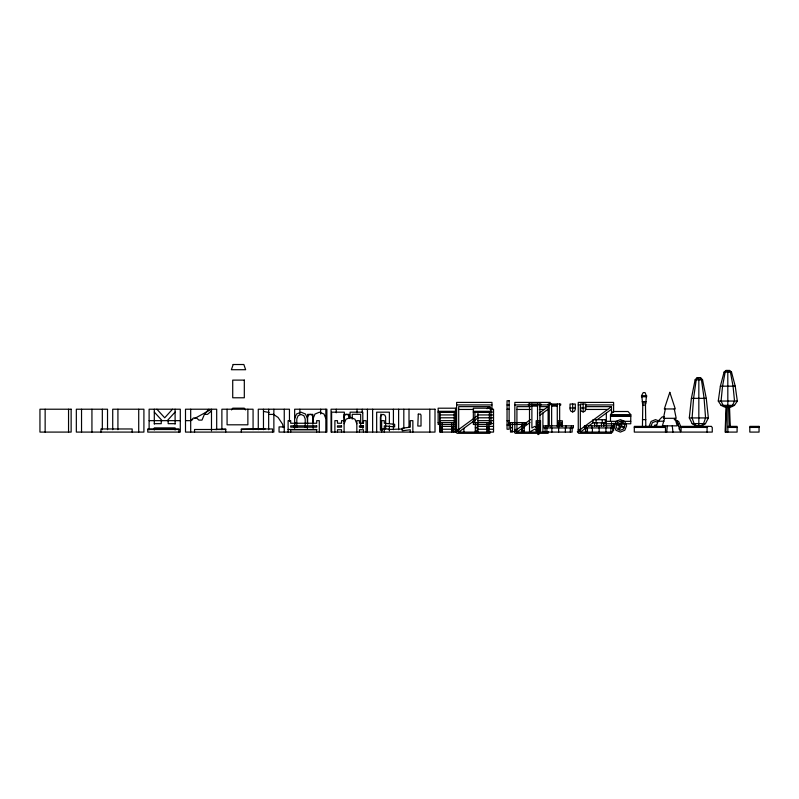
<?xml version="1.0" encoding="UTF-8"?>
<svg xmlns="http://www.w3.org/2000/svg" width="799" height="799" viewBox="0 0 799 799"><rect width="100%" height="100%" fill="white"/><g stroke="black" fill="none" stroke-linecap="round" stroke-linejoin="round"><path stroke-width="1.2" d="M725.901 432.089L726.571 406.851M726.071 406.851L725.112 432.089L737.097 432.089L737.097 426.376L727.859 426.376M645.822 426.746L645.482 405.063L646.401 396.743M666.686 432.089L667.335 425.857M642.436 426.746L642.776 405.063L641.857 396.743M689.307 417.937L691.405 398.341L695.12 379.845L696.978 377.667L700.693 377.667L702.551 379.845L706.266 398.341L708.363 417.937L705.497 423.6L702.501 425.557L695.17 425.557L692.164 423.6L689.307 417.937L708.363 417.937M718.271 401.058L720.368 386.167L724.084 372.104L725.941 370.446L729.657 370.446L731.514 372.104L735.23 386.167L737.327 401.058L734.461 405.353L731.465 406.851L724.134 406.851L721.127 405.353L718.271 401.058L737.327 401.058M665.337 408.958L663.42 418.306L676.194 418.306L674.276 408.958M293.892 427.275L295.201 422.461M664.608 418.306L662.381 425.857L677.232 425.857L675.005 418.306M656.269 426.616L656.269 425.088L654.741 425.088L654.741 426.616L656.269 426.616L658.036 421.213L662.241 416.858L664.378 416.858M294.651 418.526L296.519 414.032L301.013 412.174L305.498 414.032L307.365 418.526L307.365 423.46M307.625 416.988L308.394 415.14L310.252 414.371L312.099 415.14L312.868 416.988M344.009 416.988L344.778 415.14L346.636 414.371L348.494 415.14L349.263 416.988M344.129 423.73L345.987 419.235L350.481 417.378L354.976 419.235L356.833 423.73M618.416 429.472L619.605 425.088L621.552 421.922M619.185 429.782L621.133 426.616L623.979 427.795M624.299 427.036L621.442 425.857L622.311 422.232M621.133 426.616L621.442 425.857M649.267 425.857L651.095 421.443L655.5 419.615L658.815 420.983M651.085 425.857L652.374 422.721L655.5 421.433L657.587 422.291M679.08 429.163L680.458 425.857L678.631 421.443L674.216 419.615M641.527 395.705L643.225 392.589L645.043 392.589L646.731 396.743L641.527 396.743L641.527 395.705L646.731 395.705M697.517 377.667L696.209 379.845L693.582 398.341L692.104 417.937L694.121 423.6L696.239 425.557M231.53 409.917L232.719 408.179L244.314 408.179L245.503 409.917M726.481 370.446L725.172 372.104L722.546 386.167L721.068 401.058L723.085 405.353L725.202 406.851M610.486 421.343L610.486 414.621L613.223 411.505L628.024 411.505L630.761 414.621L630.761 423.77L603.215 423.77M172.504 409.218L164.704 417.797L156.904 409.218M167.301 420.654L175.101 412.074M204.754 413.772L208.889 409.218M681.078 427.435L707.065 427.435L708.134 426.376M185.498 420.654L190.691 420.654L193.468 417.987L196.584 417.987L198.881 420.104L201.997 420.104L204.414 414.351L207.53 414.351L211.485 410.976M701.432 425.557L703.549 423.6L705.567 417.937L704.089 398.341L701.462 379.845L700.144 377.667M489.887 431.64L489.887 433.318L457.028 433.318L455.8 431.64L478.241 415.18M487.02 408.748L489.887 406.641L489.887 408.509M489.887 406.641L458.706 406.641L458.706 432.089L477.762 418.117M548.104 431.64L548.104 433.318L515.245 433.318L514.017 431.64L530.596 419.485M539.395 413.033L548.104 406.641L548.104 426.716M530.646 406.641L516.923 406.641L516.923 432.089L530.037 422.471M539.944 415.21L548.104 409.218M611.525 431.64L611.525 433.318L578.656 433.318L577.427 431.64L611.525 406.641L611.525 414.032M580.334 406.641L580.334 432.089L585.537 428.274L585.537 432.089M588.503 426.097L593.457 422.471M597.412 419.565L611.525 409.218M730.386 406.851L732.513 405.353L734.531 401.058L733.053 386.167L730.426 372.104L729.107 370.446M190.691 420.654L192.769 419.515M194.856 418.366L211.485 409.218L211.485 430.851M572.673 411.944L574.521 411.175L575.29 409.328L575.29 404.024L570.047 404.024L570.047 409.328L570.816 411.175L572.673 411.944L572.673 404.024M583.16 411.944L585.018 411.175L585.787 409.328L585.787 404.024L580.543 404.024L580.543 409.328L581.312 411.175L583.16 411.944L583.16 404.024M214.911 429.492L225.727 428.973L225.727 432.089M265.118 428.973L241.318 429.492M724.084 372.104L731.514 372.104M695.12 379.845L702.551 379.845M720.368 386.167L735.23 386.167M691.405 398.341L706.266 398.341M642.176 401.617L646.081 401.617M642.266 402.986L645.991 402.986M456.619 404.933L491.964 404.933M507.045 404.983L509.123 404.983M514.836 404.933L548.973 404.933M578.256 404.933L580.693 404.933M585.567 404.933L613.602 404.933M529.497 405.063L528.459 405.063L528.459 404.024L540.933 404.024L540.933 405.063L539.894 405.063M531.884 405.063L537.517 405.063M549.253 405.063L548.214 405.063L548.214 404.024L560.688 404.024L560.688 405.063L559.65 405.063M551.64 405.063L557.273 405.063M642.776 405.063L645.482 405.063M721.127 405.353L734.461 405.353M531.884 406.102L537.517 406.102M551.64 406.102L557.273 406.102M539.375 406.641L548.104 406.641M585.327 406.641L611.525 406.641M570.047 407.989L575.29 407.989M580.543 407.989L585.787 407.989M489.937 409.218L493.532 409.218L493.532 432.089L458.706 432.089M507.045 409.218L509.123 409.218M458.706 409.448L473.627 409.448M516.923 409.448L530.596 409.448M539.305 409.448L544.279 409.448M585.307 409.448L607.699 409.448M438.142 411.315L455.74 411.315M473.338 411.315L490.936 411.315M439.889 412.074L454.281 412.074M477.942 412.074L493.532 412.074M438.142 412.364L455.74 412.364M473.338 412.364L490.936 412.364M268.664 414.421L273.867 414.421M610.486 414.621L630.761 414.621M439.889 414.941L454.281 414.941M477.942 414.941L493.532 414.941M610.486 415.66L630.761 415.66M610.486 416.389L630.761 416.389M439.889 417.797L454.281 417.797M477.942 417.797L493.532 417.797M642.436 419.615L645.822 419.615M149.113 420.654L180.294 420.654M344.129 420.654L341.533 420.654L341.533 423.25L337.488 423.25L337.488 420.654L334.891 420.654L334.891 432.089M439.889 420.654L454.281 420.654M477.942 420.654L493.532 420.654M507.045 420.773L509.123 420.773M605.642 421.343L617.647 421.343M620.034 421.343L630.761 421.343M658.036 421.213L664.009 421.213M438.142 422.581L455.74 422.581M473.338 422.581L490.936 422.581M489.937 423.51L493.532 423.51M154.307 423.67L161.238 423.67L161.238 420.654M175.101 423.67L168.17 423.67L168.17 420.654M692.164 423.6L705.497 423.6M537.298 424.089L539.375 424.089M559.13 424.089L561.208 424.089M507.045 424.998L509.123 424.998M439.889 426.376L455.48 426.376M477.942 426.376L493.532 426.376M440.119 426.636L442.087 426.636M284.254 426.896L279.061 426.896L279.061 432.089L326.881 432.089L326.881 409.218L294.651 409.218L294.651 428.394M634.296 427.435L665.487 427.435M727.859 427.435L737.097 427.435M749.812 427.435L759.05 427.435M440.119 427.725L442.087 427.725M451.785 427.725L453.762 427.725M475.315 427.725L477.293 427.725M486.991 427.725L488.958 427.725M510.511 427.725L512.489 427.725M522.186 427.725L524.164 427.725M440.119 428.813L442.087 428.813M381.672 428.973L388.354 428.973L388.354 429.492L402.836 428.973M439.889 429.233L455.48 429.233M477.942 429.233L493.532 429.233M147.755 429.492L178.946 429.492M225.727 429.492L194.537 429.492L194.537 432.089M288.109 429.492L316.803 429.492M456.619 429.522L459.055 429.522M514.836 429.522L517.283 429.522M578.256 429.522L580.693 429.522M382.501 430.142L380.394 430.142L380.394 416.988L381.163 415.14L383.021 414.371L384.878 415.14L385.647 416.988L385.647 428.943M440.119 431.001L442.087 431.001M451.785 431.001L453.762 431.001M475.315 431.001L477.293 431.001M486.991 431.001L488.958 431.001M510.511 431.001L512.489 431.001M522.186 431.001L524.164 431.001M455.8 431.64L459.445 431.64M514.017 431.64L517.662 431.64M577.427 431.64L579.864 431.64M516.923 432.089L572.134 432.089L572.134 427.934M580.334 432.089L612.673 432.089L612.673 427.934M263.47 411.405L269.123 412.524M620.364 424.778L621.133 425.088M616.748 423.909L619.605 425.088M616.429 424.668L619.285 425.857M619.605 426.616L620.364 426.936M536.578 427.485L534.701 426.416L531.884 428.014L531.884 404.024M273.298 414.262L278.092 417.458L282.576 424.169L283.255 427.565M674.626 418.596L677.143 421.213L680.498 432.089L634.296 432.089L634.296 426.376L665.487 426.376L665.487 432.089M154.307 412.074L162.107 420.654M677.342 422.721L678.641 425.857M325.842 418.526L323.985 414.032L319.49 412.174L314.996 414.032L313.138 418.526L313.138 423.46M672.279 425.857L672.928 432.089M729.527 406.851L730.296 427.285M729.018 406.851L729.567 427.285M727.799 370.446L727.859 432.089M707.065 427.435L707.065 432.089M698.835 377.667L698.835 425.557M613.602 412.304L613.602 402.406L578.256 402.406L578.256 430.691M613.602 423.31L613.602 430.691M611.924 425.857L611.924 427.934M611.525 422.561L611.525 426.716M610.865 427.934L610.865 432.089M606.531 425.857L606.531 427.934M606.331 413.033L606.331 426.137M605.922 427.934L605.922 432.089M603.714 422.821L603.714 426.456M602.246 419.695L602.246 422.821M601.437 422.821L601.437 426.456M599.16 425.857L599.16 432.089M596.883 422.821L596.883 426.456M596.084 419.695L596.084 422.821M594.606 422.821L594.606 426.456M592.409 427.934L592.409 432.089M591.799 425.857L591.799 427.934M587.455 427.934L587.455 432.089M586.406 425.857L586.406 427.934M585.647 427.934L585.647 432.089M571.375 425.857L571.375 427.934M570.316 427.934L570.316 432.089M565.982 425.857L565.982 427.934M565.372 427.934L565.372 432.089M562.356 426.566L562.356 420.773L557.992 420.773L557.992 426.566M561.208 426.336L561.208 422.262L559.13 422.262L559.13 426.336M559.65 404.024L559.65 421.033M558.621 425.857L558.621 432.089M557.273 404.024L557.273 426.796M551.859 427.934L551.859 432.089M551.64 404.024L551.64 426.796M551.25 425.857L551.25 427.934M550.191 404.933L550.191 402.406L514.836 402.406L514.836 430.691M549.253 404.024L549.253 425.947M546.916 427.934L546.916 432.089M545.857 425.857L545.857 427.934M545.098 427.934L545.098 432.089M542.911 413.033L542.911 432.089M539.894 404.024L539.894 432.089L534.701 429.153L529.497 432.089L529.497 404.024M537.517 404.024L537.517 421.922M524.164 423.36L524.164 432.089M522.186 423.36L522.186 432.089M522.117 428.274L522.117 432.089M512.489 423.36L512.489 432.089L510.511 432.089L510.511 423.36M491.964 409.847L491.964 402.406L456.619 402.406L456.619 430.691M489.378 412.364L489.378 422.581M488.958 423.36L488.958 432.089M486.991 423.36L486.991 432.089M477.942 411.505L477.942 432.089M477.293 423.36L477.293 432.089M475.315 423.36L475.315 432.089M474.896 412.364L474.896 422.581M463.899 428.274L463.899 432.089M455.48 409.218L455.48 432.089L439.889 432.089L439.889 411.625M454.182 412.364L454.182 422.581M453.762 423.36L453.762 432.089M451.785 423.36L451.785 432.089M442.087 423.36L442.087 432.089M440.119 423.36L440.119 432.089M439.7 412.364L439.7 422.581M429.802 409.218L429.802 432.089M412.863 432.089L412.863 420.654L410.257 420.654L410.257 427.155L402.207 428.194L402.207 430.791L410.257 429.752L410.257 432.089M409.008 409.218L409.008 427.275M403.815 409.218L403.815 428.484M398.621 409.218L398.621 429.682M393.418 409.218L393.418 429.682M389.373 423.38L389.373 412.174L376.669 412.174L376.669 432.089M389.373 425.867L389.373 430.851M384.269 432.089L384.269 425.857L394.666 426.896L394.666 424.289L384.269 423.25L384.269 420.654L381.672 420.654L381.672 432.089M380.943 414.032L380.943 429.682M372.624 409.218L372.624 432.089M367.43 409.218L367.43 432.089M366.072 432.089L366.072 420.654L363.475 420.654L363.475 423.25L359.43 423.25L359.43 420.654L356.833 420.654L356.833 432.089M363.475 432.089L363.475 429.752L359.43 429.752L359.43 432.089M362.806 423.38L362.806 412.174L350.102 412.174L350.102 418.396M362.806 425.867L362.806 428.354M362.227 409.218L362.227 412.833M360.669 427.545L360.669 414.311L352.239 414.311L352.239 419.125M357.033 409.218L357.033 412.833M349.263 417.997L349.263 414.371L344.009 414.371L344.129 432.089M344.329 422.132L344.329 412.174L331.615 412.174L331.615 432.089M341.533 432.089L341.533 429.752L337.488 429.752L337.488 432.089M336.239 409.218L336.239 412.833M325.842 409.218L325.842 432.089M320.649 409.218L320.649 414.032M319.29 432.089L319.29 420.654L316.694 420.654L316.694 423.25L290.706 423.25L290.706 420.654L288.109 420.654L288.109 432.089M316.694 432.089L316.694 429.752L290.706 429.752L290.706 432.089M313.138 425.927L313.138 428.394M312.868 424.319L312.868 414.371L307.625 414.371L307.625 424.319M307.365 425.927L307.365 428.394M305.218 427.505L305.218 418.956L303.86 415.67L301.013 414.491L298.157 415.67L296.799 418.956L296.799 427.505M299.855 409.218L299.855 414.032M289.458 421.253L289.458 409.218L258.267 409.218L258.267 429.682M284.254 409.218L284.254 432.089M273.867 409.218L273.867 432.089L185.498 432.089L185.498 409.218L216.689 409.218L216.689 429.682M272.509 432.089L272.509 428.973L241.318 428.973L241.318 432.089M268.664 409.218L268.664 429.732M263.47 409.218L263.47 429.682M253.073 429.682L253.073 409.218L221.882 409.218L221.882 429.682M247.87 409.218L247.87 424.808L227.076 424.808L227.076 409.218M190.691 409.218L190.691 432.089M178.946 432.089L178.946 428.973L147.755 428.973L147.755 432.089L180.294 432.089L180.294 409.218L149.113 409.218L149.113 429.802M175.101 409.218L175.101 424.089M175.101 429.982L175.101 427.884L154.307 427.884L154.307 429.982M154.307 409.218L154.307 424.089M138.716 409.218L138.716 432.089M132.165 432.089L132.165 428.973L100.974 428.973L100.974 432.089M117.922 409.218L117.922 429.682M112.719 429.682L112.719 409.218L143.91 409.218L143.91 432.089L76.334 432.089L76.334 409.218L107.525 409.218L107.525 429.682M102.322 409.218L102.322 429.682M91.935 409.218L91.935 432.089M81.538 409.218L81.538 432.089M68.544 409.218L68.544 432.089M45.144 409.218L45.144 432.089M669.812 392.349L664.319 408.958L675.295 408.958L669.812 392.349M233.168 364.514L231.39 369.717L245.643 369.717L243.855 364.514L233.168 364.514M418.276 414.132L417.807 426.037L421.013 426.037L421.013 415.27L420.544 414.132L418.276 414.132M615.959 421.443L614.131 425.857L615.959 430.262L620.364 432.089L624.778 430.262L626.606 425.857L624.778 421.443L620.364 419.615L615.959 421.443M617.237 422.721L615.939 425.857L617.237 428.983L620.364 430.271L623.49 428.983L624.788 425.857L623.49 422.721L620.364 421.433L617.237 422.721M244.314 380.114L232.719 380.114L232.719 397.782L244.314 397.782L244.314 380.114M509.123 400.758L507.045 400.758L507.045 429.233L509.123 429.233L509.123 400.758M455.74 408.199L438.142 408.199L438.142 424.449L455.74 424.449L455.74 408.199M490.936 408.199L473.338 408.199L473.338 424.449L490.936 424.449L490.936 408.199M71.141 409.218L39.95 409.218L39.95 432.089L71.141 432.089L71.141 409.218M435.006 409.218L331.046 409.218L331.046 432.089L435.006 432.089L435.006 409.218M605.322 419.695L592.998 419.695L592.998 422.821L605.322 422.821L605.322 419.695M540.524 420.773L536.159 420.773L536.159 431.19L540.524 431.19L540.524 420.773M539.375 422.262L537.298 422.262L537.298 429.702L539.375 429.702L539.375 422.262M526.141 422.581L508.534 422.581L508.534 424.449L526.141 424.449L526.141 422.581M538.856 425.128L537.817 425.128L537.817 434.486L538.856 434.486L538.856 425.128M316.694 425.857L290.706 425.857L290.706 427.155L316.694 427.155L316.694 425.857M341.533 425.857L337.488 425.857L337.488 427.155L341.533 427.155L341.533 425.857M363.475 425.857L359.43 425.857L359.43 427.155L363.475 427.155L363.475 425.857M573.352 425.857L543.889 425.857L543.889 427.934L573.352 427.934L573.352 425.857M613.892 425.857L584.429 425.857L584.429 427.934L613.892 427.934L613.892 425.857M711.21 426.376L681.078 426.376L681.078 432.089L712.269 432.089L712.269 427.435L711.21 426.376M759.05 426.376L749.812 426.376L749.812 432.089L759.05 432.089L759.05 426.376"/></g></svg>
